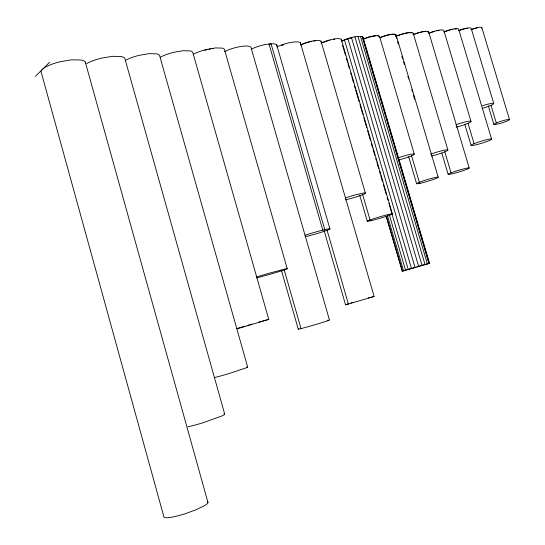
<?xml version="1.0" encoding="UTF-8"?>
<svg xmlns="http://www.w3.org/2000/svg" width="545" height="545" viewBox="0 0 545 545"><rect width="100%" height="100%" fill="white"/><g stroke="black" fill="none" stroke-linecap="round" stroke-linejoin="round"><path stroke-width="0.82" d="M300.384 42.789L374.129 296.494L345.557 304.805L324.077 230.487M362.97 38.177L363.031 37.264L362.18 36.644C355.02 35.684 347.88 38.45 341.374 41.154M35.48 76.273L49.602 62.239M160.448 57.143A19.136 5.021 -14.2 0 1 173.535 52.354L183.072 50.719L190.151 50.91A19.136 5.021 -14.2 0 1 192.889 52.831L268.76 319.411L237.245 328.764M345.557 304.737L346.525 304.382M347.145 304.185L348.384 303.783M351 302.966L353.398 302.243M236.748 328.615L244.882 326.189M386.214 216.467L402.224 271.185L429.514 263.262L363.031 37.264M247.464 325.433L248.888 325.011M249.603 324.806L251.974 324.111M402.224 271.185L415.045 267.486L347.901 38.6M416.639 266.982L429.514 263.262M258.827 322.136L261.954 321.243M262.738 321.025L265.831 320.16M368.304 297.938L370.321 297.386M266.512 319.976L268.76 319.411M371.642 297.032L374.129 296.494M256.606 277.936L268.276 274.769A18.85 0.62 -16 0 0 285.437 268.923L270.15 272.95A18.85 0.62 -16 0 0 256.879 276.921M305.159 236.768L309.471 235.692A15.907 0.94 -16.1 0 0 327.17 230.269A15.907 0.94 -16.1 0 0 326.721 229.213L320.262 230.76A15.907 0.94 -16.1 0 0 304.968 235.317M481.889 27.809L509.52 119.648A8.182 0.906 -17.3 0 1 497.551 124.097A8.182 0.906 -17.3 0 1 498.062 122.298A8.182 0.906 -17.3 0 1 509.52 119.648M493.784 103.598L471.227 28.504A9.394 1.935 -18.2 0 0 458.386 30.697M491.018 105.348L496.318 122.993M488.293 105.73L493.893 124.396M491.61 139.159A10.736 1.049 -17 0 0 476.385 142.797A10.736 1.049 -17 0 0 476.037 144.8A10.736 1.049 -17 0 0 491.61 139.159L458.713 29.355A10.675 2.235 -18 0 0 443.766 31.951M456.199 127.142A10.845 1.308 -17.1 0 0 471.009 121.392L443.903 30.67A10.798 2.303 -17.9 0 0 428.636 33.306M468.005 123.293L474.089 143.676M464.776 124.26L471.071 145.365M428.683 32.012L469.204 168.023A11.002 0.852 -16.7 0 1 453.426 173.508A11.002 0.852 -16.7 0 1 453.365 171.988A11.002 0.852 -16.7 0 1 469.204 168.023M413.199 33.252L447.888 150.032M444.815 151.83L451.049 172.833M441.866 153.206L448.133 174.339M396.079 34.9L438.221 177.248M395.888 35.956L396.61 38.388M397.571 41.638L398.293 44.07M401.897 56.237L402.612 58.676M403.572 61.919L404.295 64.351M407.898 76.525L408.621 78.957M411.741 89.503L412.463 91.935M413.423 95.184L414.622 99.238M379.531 36.365L414.282 154.106A11.411 1.219 -16.6 0 1 398.627 159.944M411.564 155.822L419.357 182.248M408.675 156.783L416.618 183.726M363.208 38.988L363.931 41.44M364.407 43.069L367.766 54.493M368.25 56.121L372.092 69.174M372.569 70.809L375.927 82.227M376.411 83.862L379.77 95.28M380.73 98.55L384.089 109.967M384.572 111.602L385.771 115.676M386.248 117.311L393.926 143.417M394.41 145.052L402.087 171.157M402.571 172.785L405.93 184.21M406.406 185.838L410.249 198.891M410.732 200.526L414.091 211.951M414.568 213.579L418.41 226.631M418.887 228.266L422.252 239.684M422.729 241.319L428.969 262.526M362.18 36.644L428.895 263.446M360.456 36.358L427.369 263.896M357.976 36.42L425.039 264.577M354.911 36.842L422.062 265.442M351.47 37.585L418.655 266.437M344.454 39.819L411.495 268.515M341.279 39.472L392.366 213.851M342.567 45.228L345.435 55.011M346.388 58.274L347.581 62.355M348.064 63.983L349.256 68.057M350.687 72.955L351.402 75.401M351.879 77.029L353.555 82.738M354.509 85.994L355.224 88.447M355.701 90.075L359.046 101.493M360.007 104.749L362.868 114.532M363.828 117.795L366.69 127.578M367.643 130.841L370.511 140.624M371.465 143.887L372.664 147.968M373.141 149.596L374.81 155.305M375.771 158.568L376.486 161.013M376.963 162.642L378.632 168.351M379.593 171.614L380.308 174.059M380.785 175.688L382.454 181.396M383.414 184.653L384.13 187.105M384.606 188.734L386.276 194.442M387.229 197.699L387.951 200.151M388.905 203.408L408.253 269.455M389.45 215.261L405.548 270.238M387.311 215.275L403.566 270.804M386.425 216.413L402.435 271.131M321.066 41.257L365.354 193.019M362.657 194.647L370.035 219.942M359.693 195.165L367.31 221.304M276.656 44.724L329.963 229.002M327.089 230.297L348.432 304.103M324.793 229.649L271.083 43.825L269.012 43.995L322.783 230.126M287.235 268.733L224.601 50.024A18.625 4.81 -14.8 0 0 222.231 48.117L215.568 47.912L206.378 49.5A18.625 4.81 -14.8 0 0 193.489 54.187M284.218 269.911L301.017 328.608M281.39 270.238L298.251 329.18M247.628 366.955L159.651 55.774A19.695 5.239 -13.6 0 0 156.51 53.832L148.983 53.662L139.064 55.352A19.695 5.239 -13.6 0 0 125.779 60.25M224.697 414.098L124.894 58.615A21.909 5.9 -13 0 0 121.038 56.496L112.379 56.333L101.241 58.213A21.909 5.9 -13 0 0 86.689 63.622M85.306 62.11L207.965 502.483M85.313 63.745A22.706 6.179 -12.3 0 0 80.892 59.977L71.62 59.841L59.97 61.789A22.706 6.179 -12.3 0 0 41.379 72.86L163.813 516.524A23.251 3.72 -18.4 0 0 185.225 513.724L196.561 509.561L204.872 505.44A23.251 3.72 -18.4 0 0 207.284 501.7M204.777 50.324A16.439 4.244 -14.8 0 1 206.889 49.759M209.008 49.268A16.439 4.244 -14.8 0 1 210.404 48.982M211.896 48.723A16.439 4.244 -14.8 0 1 213.49 48.498M224.683 51.564A16.091 4.081 -15.2 0 1 241.851 46.352A16.091 4.081 -15.2 0 1 251.15 48.001L329.446 319.976A16.33 0.456 -16.3 0 1 313.355 325.202A16.33 0.456 -16.3 0 1 298.456 329.003M251.388 49.166A15.751 3.931 -15.6 0 1 266.43 44.343L273.099 43.764A15.751 3.931 -15.6 0 1 276.935 45.712M276.935 46.931A14.776 3.617 -16 0 1 292.754 42.142A14.776 3.617 -16 0 1 300.561 43.716M281.438 45.616A12.835 3.147 -16 0 1 283.768 44.785M300.336 44.942A13.196 3.181 -16.3 0 1 314.472 40.664A13.196 3.181 -16.3 0 1 321.148 42.094M301.235 44.908A11.84 2.854 -16.3 0 1 303.095 44.063M303.769 43.791A11.84 2.854 -16.3 0 1 305.902 43.014M306.637 42.769A11.84 2.854 -16.3 0 1 309.642 41.917M310.391 41.733A11.84 2.854 -16.3 0 1 311.863 41.42M313.947 41.066A11.84 2.854 -16.3 0 1 315.228 40.923M342.519 40.868A12.814 2.977 -16.9 0 1 345.441 39.676M346.218 39.397A12.814 2.977 -16.9 0 1 348.63 38.613M349.44 38.375A12.814 2.977 -16.9 0 1 351.872 37.748M363.467 38.94A11.336 2.589 -17.1 0 1 374.994 35.738A11.336 2.589 -17.1 0 1 379.436 37.101M364.203 38.913A10.335 2.357 -17.1 0 1 375.587 35.922M377.726 35.977A10.335 2.357 -17.1 0 1 378.639 36.317M379.763 37.694A11.193 2.514 -17.4 0 1 391.446 34.308A11.193 2.514 -17.4 0 1 395.936 35.629M381.371 37.237A10.294 2.309 -17.4 0 1 389.777 34.703M390.554 34.573A10.294 2.309 -17.4 0 1 395.65 35.146M395.745 36.426A11.67 2.575 -17.5 0 1 408.219 32.659A11.67 2.575 -17.5 0 1 413.001 34.015M397.966 35.65A10.948 2.412 -17.5 0 1 407.101 33.02M407.885 32.898A10.948 2.412 -17.5 0 1 411.482 32.816M413.09 34.703A10.92 2.364 -17.7 0 1 424.446 31.412A10.92 2.364 -17.7 0 1 428.452 32.727M414.289 34.301A10.335 2.241 -17.7 0 1 421.912 31.992M422.702 31.842A10.335 2.241 -17.7 0 1 425.434 31.515M427.266 31.651A10.335 2.241 -17.7 0 1 427.914 32.053M430.196 32.87A9.96 2.119 -17.9 0 1 434.304 31.467M436.756 30.833A9.96 2.119 -17.9 0 1 438.984 30.418M460.096 30.22A8.502 1.751 -18.2 0 1 467.46 28.272M470.846 29.703A8.148 1.655 -18.3 0 1 479.144 27.332A8.148 1.655 -18.3 0 1 481.603 28.347M223.947 413.812A22.325 1.914 -17.2 0 1 221.897 415.964L203.108 422.729A22.325 1.914 -17.2 0 1 187.855 426.776M246.837 366.935A20.029 0.981 -16.6 0 1 245.332 368.161L228.696 373.652A20.029 0.981 -16.6 0 1 214.853 377.481M327.252 320.426A16.33 0.456 -16.3 0 1 328.465 320.147M345.55 197.91A13.305 1.11 -16.2 0 1 362.255 193.277A13.305 1.11 -16.2 0 1 362.262 194.803A13.305 1.11 -16.2 0 1 345.557 199.838M397.782 157.961A11.411 1.219 -16.6 0 1 414.289 154.126M430.605 154.18A11.738 1.185 -16.8 0 1 444.938 150.113A11.738 1.185 -16.8 0 1 445.558 151.51A11.738 1.185 -16.8 0 1 431.429 156.068M455.886 124.791A10.845 1.308 -17.1 0 1 471.009 121.392M482.529 105.791A9.428 1.226 -17.4 0 1 493.784 103.584A9.428 1.226 -17.4 0 1 482.352 108.326M321.073 43.075A12.991 3.072 -16.6 0 1 334.991 38.872A12.991 3.072 -16.6 0 1 341.293 40.303M322.858 42.694A11.643 2.759 -16.6 0 1 324.779 41.876M325.46 41.611A11.643 2.759 -16.6 0 1 327.606 40.861M328.335 40.637A11.643 2.759 -16.6 0 1 329.82 40.207M333.424 39.39A11.643 2.759 -16.6 0 1 334.766 39.172M444.332 31.971A9.64 2.017 -18 0 1 450.626 29.839M451.403 29.648A9.64 2.017 -18 0 1 452.888 29.335M454.85 29.049A9.64 2.017 -18 0 1 456.369 29.014M471.916 29.485A7.187 1.458 -18.3 0 1 473.68 28.851M474.279 28.66A7.187 1.458 -18.3 0 1 477.175 27.904M371.69 220.527A13.114 0.736 -16.3 0 0 392.209 214.103A13.114 0.736 -16.3 0 0 375.573 218.089A13.114 0.736 -16.3 0 0 371.69 220.527M420.045 183.324A11.281 0.879 -16.6 0 0 437.955 177.568A11.281 0.879 -16.6 0 0 424.248 180.538A11.281 0.879 -16.6 0 0 420.045 183.324"/></g></svg>
